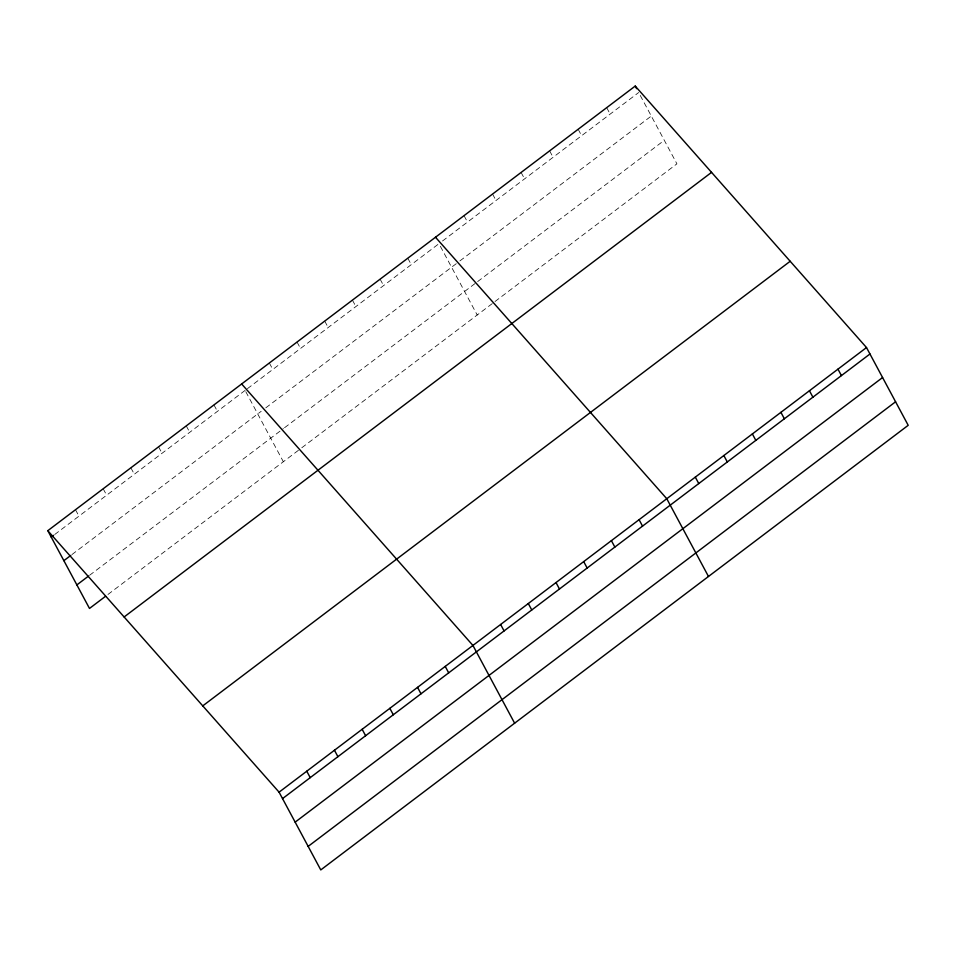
<?xml version="1.0" encoding="UTF-8"?>
<svg xmlns="http://www.w3.org/2000/svg" width="956" height="956" viewBox="0 0 956 956"><rect width="100%" height="100%" fill="white"/><g stroke="black" fill="none" stroke-linecap="round" stroke-linejoin="round"><path stroke-width="0.72" stroke-dasharray="4.78 3.58" d="M54.719 534.5L245.106 390.406M247.413 388.662L438.959 243.684M442.52 240.984L638.68 92.517M71.951 554.552L261.191 411.319M265.804 407.83L458.713 261.825M459.896 260.916L651.299 116.058M89.565 575.297L283.418 428.575M284.577 427.702L476.47 282.474M477.653 281.566L664.301 140.305M107.956 594.465L300.65 448.627M301.809 447.743L493.846 302.407M495.029 301.51L676.92 163.834L639.385 93.831M606.702 107.669L610.155 114.111M578.165 129.263L581.618 135.704M549.628 150.857L553.082 157.298M521.104 172.462L524.557 178.903M492.567 194.056L496.021 200.497M464.03 215.65L467.496 222.091M440.358 246.301L477.199 315.002M407.806 258.204L411.259 264.645M380.118 279.164L383.571 285.605M352.429 300.124L355.883 306.565M324.729 321.085L328.183 327.526M297.041 342.045L300.495 348.486M269.341 363.005L272.795 369.446M245.811 391.709L283.346 461.724M213.965 404.926L217.418 411.367M186.265 425.886L189.718 432.327M158.576 446.846L162.03 453.287M130.876 467.807L134.33 474.248M103.188 488.767L106.642 495.208M75.488 509.727L78.942 516.168"/><path stroke-width="1.43" d="M47.8 530.688L635.226 86.076L866.506 347.554L908.2 425.312L320.774 869.924L279.08 792.166L47.8 530.688L89.494 608.446L105.65 596.209M51.254 537.129L53.56 535.372M63.873 560.658L70.792 555.424M76.874 584.905L88.418 576.169M124.125 616.967L711.551 172.367M202.756 705.875L790.182 261.275M279.08 792.166L866.506 347.554M282.534 798.607L869.96 353.995M295.153 822.136L882.579 377.536M308.155 846.395L895.581 401.783M435.506 237.243L666.774 498.721L708.48 576.48M241.653 383.965L472.933 645.443L514.627 723.202M837.97 369.147L841.423 375.6M809.445 390.753L812.899 397.194M635.226 86.076L636.612 88.657M780.909 412.347L784.362 418.788M752.372 433.94L755.826 440.381M723.847 455.534L727.301 461.975M695.311 477.128L698.764 483.569M639.086 519.682L642.54 526.123M611.398 540.642L614.851 547.083M583.698 561.602L587.151 568.043M556.01 582.562L559.463 589.004M528.31 603.523L531.763 609.964M500.621 624.483L504.075 630.924M445.233 666.404L448.687 672.845M417.545 687.364L420.999 693.805M389.845 708.324L393.298 714.765M362.157 729.285L365.61 735.726M334.457 750.245L337.91 756.686M306.768 771.205L310.222 777.646"/></g></svg>
